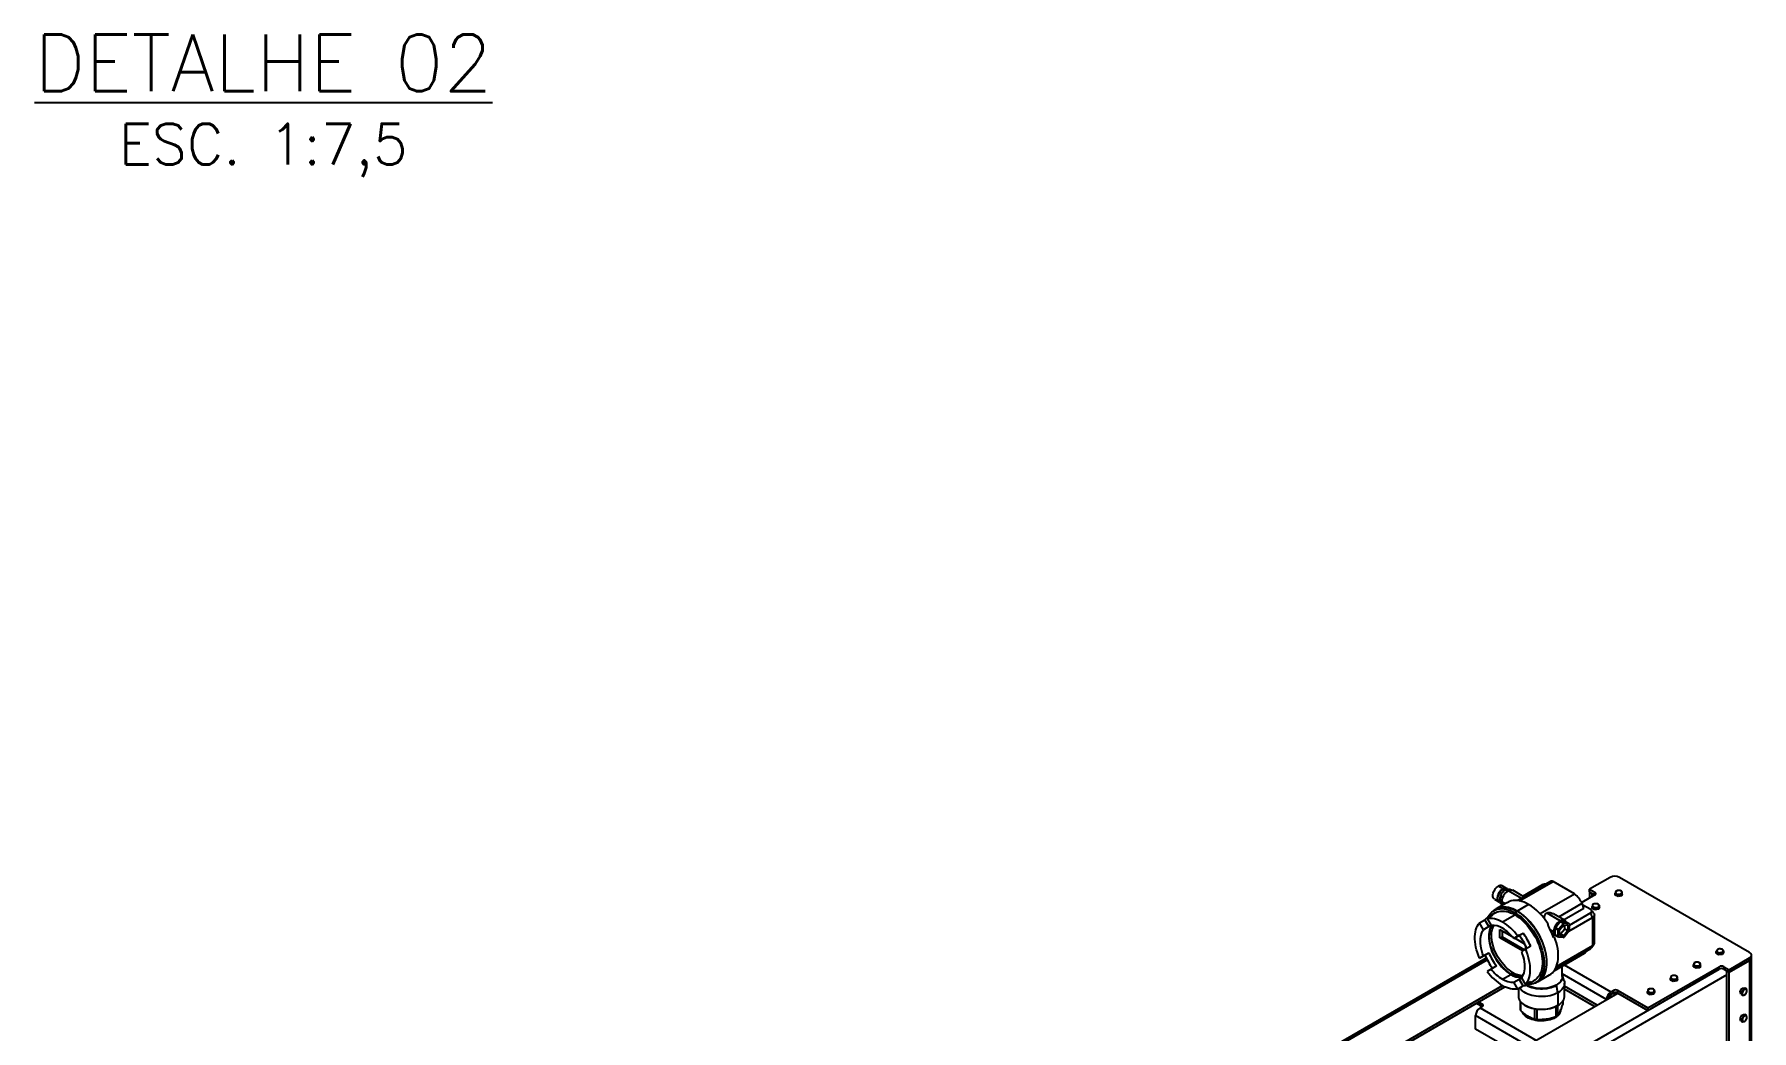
# Model space of a CAD drawing. Header units: metres. Extents: x 0 to 21025, y 0 to 14850.
# Drawn here: x 12314 to 14958, y 5691 to 7224 of the extents above; entities that cross this region are included whole.
import ezdxf
from ezdxf.enums import TextEntityAlignment as Align

# ---------------------------------------------------------------- set-up
doc = ezdxf.new("R2010")
doc.units = ezdxf.units.M
doc.header["$LTSCALE"] = 25
doc.layers.add('GSB', color=7, linetype='Continuous')
doc.layers.add('SL4', color=4, linetype='Continuous')
doc.styles.add('R100', font='simplex.shx', dxfattribs={"height": 2.5})
doc.styles.add('R140', font='simplex.shx', dxfattribs={"height": 3.5})

# ---------------------------------------------------------------- blocks, each defined once
blk = doc.blocks.new('CORTE')
at = {"layer": 'GSB', "color": 4, "style": 'R140'}
blk.add_attdef('%%UCORTE', text='', height=3.5, dxfattribs=at).set_placement((-0.25, 2.38), align=Align.MIDDLE_CENTER)
at = {"layer": 'GSB', "color": 3, "style": 'R100'}
blk.add_attdef('ESC.', text='', height=2.5, dxfattribs=at).set_placement((-0.25, -2.62), align=Align.MIDDLE_CENTER)

msp = doc.modelspace()

# ---------------------------------------------------------------- linework, layer by layer
at = {"layer": 'SL4'}
for p, q in [((14740.453, 5926.903), (14708.803, 5908.632)), ((14955.074, 5811.169), (14754.596, 5926.903)), ((14575.026, 5909.317), (14568.185, 5913.266)), ((14574.412, 5894.729), (14570.796, 5896.817)), ((14571.671, 5899.072), (14575.287, 5896.985)), ((14580.925, 5909.901), (14574.084, 5913.85)), ((14575.379, 5908.631), (14575.026, 5908.835)), ((14578.349, 5907.398), (14575.786, 5908.878)), ((14582.003, 5905.374), (14578.406, 5907.451)), ((14582.837, 5905.951), (14579.281, 5908.003)), ((14580.156, 5908.461), (14583.659, 5906.439)), ((14583.56, 5908.38), (14581.685, 5909.462)), ((14604.07, 5894.346), (14583.387, 5906.286)), ((14587.313, 5907.615), (14586.891, 5907.859)), ((14607.475, 5897.114), (14590.387, 5906.979)), ((14600.748, 5890.825), (14652.436, 5920.664)), ((14606.042, 5897.942), (14635.88, 5915.167)), ((14647.374, 5920.153), (14607.429, 5897.094)), ((14632.404, 5871.078), (14685.367, 5901.653)), ((14685.367, 5901.653), (14652.436, 5920.664)), ((14716.949, 5899.847), (14696.768, 5888.197)), ((14708.803, 5904.745), (14708.8, 5904.743)), ((14708.8, 5904.743), (14712.167, 5902.799)), ((14708.8, 5904.743), (14708.8, 5895.143)), ((14708.803, 5908.632), (14716.949, 5903.929)), ((14708.803, 5904.743), (14708.803, 5908.632)), ((14708.803, 5904.743), (14716.949, 5900.04)), ((14712.169, 5902.8), (14712.167, 5902.799)), ((14712.167, 5902.799), (14712.167, 5897.087)), ((14716.949, 5900.04), (14716.949, 5903.929)), ((14716.949, 5900.04), (14717.109, 5899.944)), ((14748.119, 5899.433), (14748.119, 5902.335)), ((14752.533, 5897.285), (14748.119, 5899.433)), ((14749.135, 5905.616), (14748.627, 5904.34)), ((14754.565, 5906.748), (14751.85, 5906.546)), ((14752.533, 5900.186), (14755.248, 5901.117)), ((14752.533, 5897.285), (14752.533, 5900.186)), ((14757.963, 5898.417), (14752.533, 5897.285)), ((14757.963, 5901.319), (14758.471, 5903.324)), ((14758.979, 5901.698), (14757.963, 5898.417)), ((14757.963, 5898.417), (14757.963, 5901.319)), ((14758.979, 5901.698), (14758.979, 5904.6)), ((14563.558, 5872.266), (14552.824, 5866.069)), ((14565.178, 5877.82), (14561.558, 5875.73)), ((14562.285, 5893.412), (14569.126, 5889.462)), ((14581.542, 5887.844), (14564.929, 5878.253)), ((14569.886, 5889.023), (14570.685, 5888.562)), ((14570.796, 5887.836), (14573.488, 5886.282)), ((14573.488, 5885.542), (14571.671, 5886.591)), ((14573.488, 5883.194), (14573.488, 5889.14)), ((14578.637, 5886.167), (14573.488, 5889.14)), ((14574.468, 5894.362), (14574.412, 5894.729)), ((14574.548, 5858.323), (14593.555, 5869.295)), ((14593.555, 5872.561), (14597.176, 5874.651)), ((14614.854, 5885.265), (14597.176, 5875.06)), ((14663.29, 5860.159), (14642.608, 5872.099)), ((14670.29, 5860.852), (14653.202, 5870.717)), ((14661.237, 5866.078), (14697.489, 5887.006)), ((14699.706, 5878.729), (14669.514, 5861.3)), ((14710.499, 5872.09), (14677.433, 5853.001)), ((14699.706, 5878.729), (14697.489, 5887.006)), ((14710.499, 5877.204), (14698.215, 5884.296)), ((14712.587, 5879.36), (14712.587, 5882.262)), ((14716.583, 5876.955), (14712.587, 5879.36)), ((14714.198, 5885.463), (14713.392, 5884.227)), ((14716.583, 5879.856), (14719.386, 5880.618)), ((14716.583, 5876.955), (14716.583, 5879.856)), ((14722.19, 5877.75), (14716.583, 5876.955)), ((14719.805, 5886.257), (14717.001, 5886.225)), ((14722.19, 5880.651), (14722.995, 5882.616)), ((14723.801, 5880.95), (14722.19, 5877.75)), ((14722.19, 5877.75), (14722.19, 5880.651)), ((14723.801, 5880.95), (14723.801, 5883.852)), ((14539.274, 5856.916), (14547.548, 5861.692)), ((14545.422, 5846.267), (14539.274, 5856.916)), ((14553.696, 5851.043), (14545.422, 5846.267)), ((14553.696, 5851.043), (14547.548, 5861.692)), ((14559.248, 5868.448), (14550.974, 5863.672)), ((14550.974, 5863.672), (14557.122, 5853.024)), ((14570.705, 5846.646), (14589.656, 5835.706)), ((14570.705, 5833.72), (14570.705, 5846.646)), ((14573.887, 5844.809), (14573.887, 5835.557)), ((14653.391, 5843.013), (14648.053, 5846.094)), ((14653.391, 5843.013), (14653.391, 5834.123)), ((14660.462, 5845.433), (14655.512, 5848.29)), ((14655.512, 5838.552), (14655.512, 5848.29)), ((14656.103, 5849.813), (14663.407, 5858.898)), ((14656.103, 5849.813), (14661.053, 5846.956)), ((14660.462, 5835.694), (14660.462, 5845.433)), ((14661.053, 5846.956), (14668.356, 5856.041)), ((14662.583, 5846.031), (14668.947, 5853.948)), ((14662.583, 5837.545), (14662.583, 5846.031)), ((14668.947, 5856.403), (14663.29, 5859.669)), ((14668.356, 5856.041), (14663.407, 5858.898)), ((14663.997, 5839.833), (14670.361, 5847.75)), ((14664.588, 5859.581), (14669.538, 5856.723)), ((14664.588, 5859.581), (14671.892, 5858.928)), ((14668.947, 5853.948), (14675.311, 5853.379)), ((14675.311, 5844.893), (14668.947, 5836.976)), ((14669.538, 5856.723), (14676.842, 5856.07)), ((14676.842, 5843.968), (14669.538, 5834.883)), ((14670.697, 5859.924), (14669.99, 5860.332)), ((14670.361, 5847.75), (14670.361, 5853.821)), ((14670.361, 5847.75), (14675.311, 5844.893)), ((14676.842, 5856.07), (14671.892, 5858.928)), ((14675.311, 5853.379), (14675.311, 5844.893)), ((14676.902, 5844.109), (14713.141, 5865.03)), ((14677.433, 5855.229), (14677.433, 5845.491)), ((14713.141, 5865.03), (14713.141, 5821.393)), ((14716.07, 5825.475), (14716.07, 5869.112)), ((14570.705, 5833.72), (14573.887, 5835.557)), ((14605.448, 5813.663), (14570.705, 5833.72)), ((14573.887, 5835.557), (14608.63, 5815.5)), ((14600.248, 5837.68), (14591.975, 5832.904)), ((14591.975, 5832.904), (14598.123, 5836.454)), ((14593.242, 5833.636), (14608.563, 5824.791)), ((14598.123, 5836.454), (14606.396, 5841.23)), ((14600.248, 5837.68), (14606.396, 5841.23)), ((14618.096, 5820.965), (14609.823, 5816.189)), ((14610.212, 5821.44), (14610.212, 5816.414)), ((14654.805, 5834.939), (14653.391, 5834.123)), ((14655.512, 5838.552), (14660.462, 5835.694)), ((14655.834, 5785.825), (14710.499, 5817.382)), ((14661.053, 5834.853), (14656.103, 5837.711)), ((14656.591, 5837.122), (14657.298, 5836.714)), ((14713.141, 5821.393), (14657.48, 5789.26)), ((14668.356, 5834.2), (14661.053, 5834.853)), ((14662.583, 5839.96), (14663.997, 5839.833)), ((14668.947, 5836.976), (14662.583, 5837.545)), ((14663.997, 5839.833), (14668.947, 5836.976)), ((14911.414, 5816.601), (14908.572, 5816.672)), ((14549.693, 5802.624), (14043.969, 5510.676)), ((14048.731, 5510.204), (14550.966, 5800.138)), ((14547.548, 5807.247), (14539.274, 5802.471)), ((14539.274, 5802.471), (14545.422, 5806.021)), ((14545.422, 5806.021), (14553.696, 5810.797)), ((14547.548, 5807.247), (14553.696, 5810.797)), ((14565.396, 5790.532), (14557.122, 5785.756)), ((14609.823, 5816.189), (14603.675, 5812.639)), ((14654.168, 5783.205), (14701.067, 5810.279)), ((14666.653, 5774.213), (14666.653, 5790.412)), ((14669.575, 5792.099), (14741.53, 5750.56)), ((14868.552, 5789.224), (14868.552, 5792.126)), ((14869.929, 5795.363), (14869.241, 5794.109)), ((14875.473, 5796.293), (14872.701, 5796.192)), ((14872.72, 5789.819), (14875.492, 5790.649)), ((14878.264, 5790.749), (14878.952, 5792.732)), ((14879.641, 5791.085), (14878.264, 5787.848)), ((14878.264, 5787.848), (14878.264, 5790.749)), ((14879.641, 5791.085), (14879.641, 5793.986)), ((14903.769, 5809.978), (14903.769, 5812.88)), ((14907.49, 5807.43), (14903.769, 5809.978)), ((14905.73, 5816.014), (14904.749, 5814.812)), ((14907.49, 5810.332), (14910.332, 5810.99)), ((14907.49, 5807.43), (14907.49, 5810.332)), ((14913.174, 5808.017), (14907.49, 5807.43)), ((14913.174, 5810.918), (14914.154, 5812.85)), ((14915.135, 5811.151), (14913.174, 5808.017)), ((14913.174, 5808.017), (14913.174, 5810.918)), ((14915.135, 5811.151), (14915.135, 5814.053)), ((14923.424, 5784.734), (14955.074, 5803.005)), ((14923.424, 5780.843), (14955.412, 5799.309)), ((14923.424, 5780.845), (14955.074, 5799.116)), ((14955.074, 5799.116), (14955.074, 5803.005)), ((14955.402, 5799.315), (14955.412, 5799.309)), ((14955.412, 5600.073), (14955.412, 5799.309)), ((14958.003, 5803.198), (14958.003, 5807.087)), ((14958.202, 5603.961), (14958.202, 5803.197)), ((14239.99, 5399.793), (14908.207, 5785.547)), ((14920.057, 5776.834), (14246.725, 5388.128)), ((14557.122, 5785.756), (14550.974, 5782.206)), ((14574.548, 5770.136), (14587.276, 5777.484)), ((14590.458, 5780.497), (14587.276, 5778.66)), ((14591.975, 5765.637), (14600.248, 5770.413)), ((14598.123, 5754.988), (14591.975, 5765.637)), ((14606.396, 5759.764), (14600.248, 5770.413)), ((14603.675, 5772.393), (14609.823, 5761.744)), ((14609.823, 5761.744), (14618.096, 5766.52)), ((14612.819, 5762.143), (14623.553, 5768.34)), ((14625.553, 5764.876), (14629.173, 5766.966)), ((14629.423, 5766.533), (14647.101, 5776.738)), ((14734.795, 5738.894), (14666.653, 5778.232)), ((14669.718, 5767.39), (14666.665, 5777.451)), ((14670.253, 5744.41), (14670.253, 5763.843)), ((14798.436, 5726.066), (14908.207, 5789.436)), ((14798.436, 5722.178), (14908.207, 5785.547)), ((14833.221, 5768.768), (14833.221, 5771.67)), ((14837.446, 5766.496), (14833.221, 5768.768)), ((14834.517, 5774.918), (14833.869, 5773.658)), ((14840.037, 5775.894), (14837.277, 5775.77)), ((14837.446, 5769.398), (14840.206, 5770.251)), ((14837.446, 5766.496), (14837.446, 5769.398)), ((14842.966, 5767.473), (14837.446, 5766.496)), ((14842.966, 5770.374), (14843.614, 5772.363)), ((14844.262, 5770.721), (14842.966, 5767.473)), ((14842.966, 5767.473), (14842.966, 5770.374)), ((14844.262, 5770.721), (14844.262, 5773.622)), ((14872.72, 5786.918), (14868.552, 5789.224)), ((14872.72, 5786.918), (14872.72, 5789.819)), ((14878.264, 5787.848), (14872.72, 5786.918)), ((14908.207, 5785.547), (14908.207, 5789.436)), ((14915.278, 5789.436), (14923.424, 5784.734)), ((14915.278, 5785.547), (14915.278, 5789.436)), ((14915.278, 5785.547), (14923.424, 5780.845)), ((14920.057, 5782.787), (14920.059, 5782.788)), ((14923.424, 5780.843), (14920.057, 5782.787)), ((14920.057, 5583.551), (14920.057, 5782.787)), ((14923.424, 5780.845), (14923.424, 5784.734)), ((14923.424, 5581.607), (14923.424, 5780.843)), ((14095.029, 5483.477), (14574.583, 5760.318)), ((14095.029, 5479.589), (14578.1, 5758.459)), ((14193.692, 5426.521), (14752.134, 5748.903)), ((14606.396, 5759.764), (14598.123, 5754.988)), ((14599.053, 5755.525), (14599.053, 5744.41)), ((14612.025, 5761.151), (14611.514, 5761.453)), ((14612.025, 5761.708), (14612.025, 5761.151)), ((14659.826, 5749.311), (14657.634, 5760.947)), ((14659.826, 5749.311), (14659.826, 5729.877)), ((14720.149, 5730.438), (14670.253, 5759.243)), ((14716.411, 5728.28), (14670.253, 5754.927)), ((14738.162, 5740.838), (14734.795, 5738.894)), ((14734.795, 5738.894), (14734.795, 5738.893)), ((14738.162, 5740.838), (14738.162, 5740.837)), ((14738.77, 5742.297), (14738.425, 5742.496)), ((14741.469, 5743.214), (14741.874, 5742.98)), ((14741.53, 5750.56), (14745.233, 5752.698)), ((14741.53, 5746.671), (14741.53, 5750.56)), ((14741.53, 5746.671), (14745.233, 5748.809)), ((14747.875, 5746.444), (14744.505, 5748.389)), ((14745.233, 5748.809), (14745.233, 5752.698)), ((14746.459, 5747.261), (14746.524, 5749.302)), ((14752.305, 5752.698), (14798.436, 5726.066)), ((14752.305, 5748.809), (14752.305, 5752.698)), ((14752.305, 5748.809), (14798.436, 5722.178)), ((14797.763, 5748.578), (14797.763, 5751.479)), ((14801.709, 5746.145), (14797.763, 5748.578)), ((14799.44, 5754.668), (14798.601, 5753.438)), ((14801.709, 5749.046), (14804.521, 5749.789)), ((14801.709, 5746.145), (14801.709, 5749.046)), ((14807.332, 5746.901), (14801.709, 5746.145)), ((14805.062, 5755.425), (14802.251, 5755.411)), ((14807.332, 5749.803), (14808.17, 5751.762)), ((14809.009, 5750.091), (14807.332, 5746.901)), ((14807.332, 5746.901), (14807.332, 5749.803)), ((14809.009, 5750.091), (14809.009, 5752.992)), ((14940.641, 5751.394), (14943.782, 5756.219)), ((14940.641, 5751.394), (14943.153, 5749.943)), ((14941.329, 5747.144), (14940.641, 5751.394)), ((14941.329, 5747.144), (14943.841, 5745.694)), ((14943.782, 5756.219), (14947.611, 5756.794)), ((14943.782, 5756.219), (14946.294, 5754.768)), ((14943.841, 5745.694), (14946.072, 5745.799)), ((14946.294, 5754.768), (14945.04, 5752.173)), ((14947.611, 5756.794), (14950.123, 5755.343)), ((14947.67, 5746.269), (14949.557, 5748.499)), ((14950.123, 5755.343), (14948.525, 5754.873)), ((14533.264, 5693.382), (14533.264, 5714.183)), ((14612.628, 5668.367), (14533.264, 5714.183)), ((14534.508, 5733.294), (14543.535, 5728.083)), ((14537.876, 5735.239), (14543.535, 5731.972)), ((14543.535, 5727.89), (14539.999, 5725.849)), ((14539.999, 5725.849), (14626.1, 5676.144)), ((14543.535, 5728.083), (14543.535, 5731.972)), ((14543.535, 5728.083), (14543.695, 5727.987)), ((14601.816, 5736.47), (14601.816, 5723.612)), ((14602.898, 5721.282), (14602.898, 5735.119)), ((14609.475, 5729.88), (14610.89, 5729.063)), ((14623.981, 5724.384), (14623.981, 5709.111)), ((14628.017, 5708.486), (14628.017, 5723.762)), ((14655.866, 5711.097), (14655.866, 5712.629)), ((14656.817, 5728.199), (14656.817, 5712.941)), ((14658.341, 5713.768), (14658.341, 5729.02)), ((14659.826, 5729.877), (14658.411, 5729.061)), ((14659.772, 5714.647), (14659.772, 5729.846)), ((14664.653, 5723.343), (14664.653, 5723.637)), ((14667.489, 5736.47), (14667.489, 5731.273)), ((14798.436, 5722.178), (14798.436, 5726.066)), ((14940.48, 5709.838), (14943.224, 5714.912)), ((14943.224, 5714.912), (14947.214, 5716.216)), ((14943.224, 5714.912), (14945.737, 5713.462)), ((14945.737, 5713.462), (14944.68, 5710.742)), ((14947.214, 5716.216), (14949.726, 5714.766)), ((14949.726, 5714.766), (14948.047, 5713.932)), ((14594.612, 5657.967), (14533.264, 5693.382)), ((14940.48, 5709.838), (14942.993, 5708.387)), ((14941.725, 5706.067), (14940.48, 5709.838)), ((14941.725, 5706.067), (14944.238, 5704.617)), ((14944.238, 5704.617), (14946.549, 5705.087)), ((14948.228, 5705.921), (14949.916, 5708.276))]:
    msp.add_line(p, q, dxfattribs=at)
at = {"layer": 'SL4', "flags": 128}
for points in [[(14562.285, 5893.412), (14561.793, 5893.748), (14560.959, 5894.642), (14560.344, 5895.809), (14559.967, 5897.214), (14559.841, 5898.814), (14559.967, 5900.56), (14560.344, 5902.4), (14560.959, 5904.277), (14561.793, 5906.134), (14562.821, 5907.916), (14564.013, 5909.567), (14565.331, 5911.038), (14566.736, 5912.283), (14568.185, 5913.266)], [(14575.026, 5909.317), (14573.577, 5908.334), (14572.172, 5907.088), (14570.854, 5905.617), (14569.662, 5903.966), (14568.634, 5902.185), (14567.8, 5900.328), (14567.185, 5898.451), (14566.809, 5896.611), (14566.682, 5894.865), (14566.809, 5893.265), (14567.185, 5891.86), (14567.8, 5890.692), (14568.634, 5889.798), (14569.519, 5889.264)], [(14568.204, 5891.082), (14567.93, 5891.505), (14567.402, 5892.775), (14567.133, 5894.28), (14567.133, 5895.97), (14567.402, 5897.785), (14567.93, 5899.665), (14568.7, 5901.546), (14569.686, 5903.363), (14570.853, 5905.055), (14572.162, 5906.564), (14573.569, 5907.838), (14575.026, 5908.835)], [(14569.886, 5889.023), (14569.394, 5889.359), (14568.56, 5890.254), (14567.945, 5891.421), (14567.569, 5892.826), (14567.442, 5894.426), (14567.569, 5896.172), (14567.945, 5898.012), (14568.56, 5899.889), (14569.394, 5901.746), (14570.423, 5903.527), (14571.614, 5905.179), (14572.932, 5906.649), (14574.337, 5907.895), (14575.786, 5908.878)], [(14583.387, 5906.286), (14585.106, 5907.105), (14586.773, 5907.551), (14588.337, 5907.612), (14589.751, 5907.285), (14590.387, 5906.979)], [(14552.417, 5865.827), (14552.782, 5866.515), (14554.364, 5869.057), (14556.164, 5871.327), (14558.174, 5873.311), (14560.381, 5874.999), (14562.774, 5876.381), (14565.34, 5877.449), (14568.063, 5878.198), (14570.928, 5878.623), (14573.92, 5878.721), (14577.022, 5878.493), (14580.216, 5877.94), (14583.485, 5877.064), (14586.811, 5875.871), (14590.174, 5874.368), (14593.555, 5872.561)], [(14597.176, 5875.06), (14593.768, 5876.88), (14590.378, 5878.395), (14587.027, 5879.598), (14583.733, 5880.48), (14580.513, 5881.038), (14577.387, 5881.268), (14574.372, 5881.168), (14571.484, 5880.74), (14568.74, 5879.985), (14566.154, 5878.909), (14563.743, 5877.516), (14561.518, 5875.815), (14561.152, 5875.489)], [(14563.558, 5872.266), (14564.136, 5872.587), (14566.562, 5873.683), (14569.147, 5874.466), (14571.875, 5874.931), (14574.73, 5875.076), (14577.696, 5874.899), (14580.755, 5874.402), (14583.888, 5873.587), (14587.079, 5872.46), (14590.308, 5871.026), (14593.555, 5869.295)], [(14565.178, 5877.82), (14566.395, 5878.471), (14568.96, 5879.539), (14571.683, 5880.288), (14574.548, 5880.713), (14577.541, 5880.811), (14580.642, 5880.583), (14583.837, 5880.03), (14587.106, 5879.154), (14590.431, 5877.961), (14593.794, 5876.458), (14597.176, 5874.651)], [(14614.854, 5885.265), (14611.295, 5887.158), (14607.758, 5888.719), (14604.265, 5889.938), (14600.836, 5890.808), (14597.492, 5891.322), (14594.255, 5891.479), (14591.143, 5891.276), (14588.175, 5890.716), (14585.37, 5889.801)], [(14593.555, 5872.561), (14596.937, 5870.463), (14600.3, 5868.084), (14603.626, 5865.438), (14606.895, 5862.539), (14610.089, 5859.404), (14613.191, 5856.051), (14616.183, 5852.497), (14619.048, 5848.764), (14621.771, 5844.871), (14624.337, 5840.841), (14626.73, 5836.697), (14628.937, 5832.46), (14630.947, 5828.155), (14632.747, 5823.807), (14634.329, 5819.439), (14635.682, 5815.076), (14636.8, 5810.742), (14637.676, 5806.461), (14638.305, 5802.258), (14638.684, 5798.156), (14638.81, 5794.178), (14638.684, 5790.345), (14638.305, 5786.681), (14637.676, 5783.204), (14636.8, 5779.935), (14635.682, 5776.891), (14634.329, 5774.091), (14632.747, 5771.548), (14630.947, 5769.279), (14628.937, 5767.295), (14626.73, 5765.607), (14624.337, 5764.225), (14621.771, 5763.157), (14619.048, 5762.408), (14616.183, 5761.983), (14613.191, 5761.884), (14612.406, 5761.911)], [(14593.555, 5869.295), (14596.803, 5867.277), (14600.032, 5864.982), (14603.223, 5862.426), (14606.356, 5859.622), (14609.415, 5856.588), (14612.381, 5853.34), (14615.236, 5849.899), (14617.964, 5846.284), (14620.549, 5842.517), (14622.975, 5838.619), (14625.229, 5834.614), (14627.297, 5830.525), (14629.167, 5826.375), (14630.828, 5822.191), (14632.27, 5817.995), (14633.485, 5813.812), (14634.465, 5809.668), (14635.206, 5805.586), (14635.702, 5801.591), (14635.951, 5797.705), (14635.951, 5793.952), (14635.702, 5790.353), (14635.206, 5786.931), (14634.465, 5783.704), (14633.485, 5780.692), (14632.27, 5777.912), (14630.828, 5775.381), (14629.167, 5773.114), (14627.297, 5771.124), (14625.229, 5769.422), (14623.553, 5768.34)], [(14625.142, 5764.644), (14625.612, 5764.8), (14628.197, 5765.877), (14630.609, 5767.269), (14632.834, 5768.97), (14634.859, 5770.97), (14636.674, 5773.258), (14638.268, 5775.82), (14639.632, 5778.642), (14640.758, 5781.709), (14641.641, 5785.004), (14642.275, 5788.508), (14642.657, 5792.201), (14642.784, 5796.064), (14642.657, 5800.073), (14642.275, 5804.207), (14641.641, 5808.443), (14640.758, 5812.757), (14639.632, 5817.125), (14638.268, 5821.522), (14636.674, 5825.924), (14634.859, 5830.307), (14632.834, 5834.645), (14630.609, 5838.915), (14628.197, 5843.092), (14625.612, 5847.153), (14622.868, 5851.076), (14619.98, 5854.839), (14616.965, 5858.42), (14613.838, 5861.8), (14610.619, 5864.959), (14607.325, 5867.88), (14603.973, 5870.547), (14600.584, 5872.945), (14597.176, 5875.06)], [(14597.176, 5874.651), (14600.558, 5872.553), (14603.921, 5870.174), (14607.246, 5867.528), (14610.515, 5864.629), (14613.709, 5861.494), (14616.811, 5858.141), (14619.803, 5854.587), (14622.669, 5850.854), (14625.392, 5846.961), (14627.957, 5842.931), (14630.35, 5838.787), (14632.558, 5834.55), (14634.567, 5830.245), (14636.368, 5825.897), (14637.949, 5821.529), (14639.302, 5817.166), (14640.42, 5812.832), (14641.296, 5808.551), (14641.925, 5804.348), (14642.304, 5800.246), (14642.431, 5796.268), (14642.304, 5792.435), (14641.925, 5788.771), (14641.296, 5785.294), (14640.42, 5782.025), (14639.302, 5778.981), (14637.949, 5776.181), (14636.368, 5773.638), (14634.567, 5771.369), (14632.558, 5769.385), (14630.35, 5767.697), (14629.173, 5766.966)], [(14715.497, 5871.038), (14715.878, 5870.238), (14716.07, 5869.112), (14715.878, 5867.986), (14715.309, 5866.903), (14714.385, 5865.905), (14713.141, 5865.03)], [(14539.274, 5802.471), (14537.533, 5806.756), (14536.02, 5811.058), (14534.745, 5815.348), (14533.715, 5819.602), (14532.938, 5823.792), (14532.416, 5827.893), (14532.155, 5831.88), (14532.155, 5835.727), (14532.416, 5839.412), (14532.938, 5842.911), (14533.715, 5846.203), (14534.745, 5849.268), (14536.02, 5852.086), (14537.533, 5854.641), (14539.274, 5856.916)], [(14545.422, 5806.021), (14543.976, 5809.956), (14542.776, 5813.885), (14541.833, 5817.778), (14541.154, 5821.602), (14540.744, 5825.328), (14540.607, 5828.924), (14540.744, 5832.362), (14541.154, 5835.615), (14541.833, 5838.655), (14542.776, 5841.458), (14543.976, 5844.003), (14545.422, 5846.267)], [(14550.974, 5863.672), (14553.634, 5864.03), (14556.406, 5864.091), (14559.277, 5863.855), (14562.231, 5863.323), (14565.251, 5862.499), (14568.322, 5861.387), (14571.427, 5859.992), (14574.548, 5858.323)], [(14557.773, 5853.087), (14556.515, 5851), (14555.382, 5848.495), (14554.492, 5845.748), (14553.851, 5842.78), (14553.464, 5839.613), (14553.335, 5836.272), (14553.464, 5832.781), (14553.851, 5829.168), (14554.492, 5825.46), (14555.382, 5821.685), (14556.515, 5817.872), (14557.883, 5814.05), (14559.473, 5810.247), (14561.276, 5806.494), (14563.276, 5802.818), (14565.459, 5799.248), (14567.809, 5795.811), (14570.306, 5792.532), (14572.932, 5789.437), (14575.668, 5786.549), (14578.492, 5783.891), (14581.383, 5781.482), (14584.318, 5779.341), (14587.276, 5777.484)], [(14587.276, 5778.66), (14584.407, 5780.461), (14581.559, 5782.538), (14578.755, 5784.874), (14576.016, 5787.453), (14573.363, 5790.254), (14570.815, 5793.256), (14568.393, 5796.437), (14566.114, 5799.771), (14563.996, 5803.234), (14562.056, 5806.8), (14560.308, 5810.44), (14558.764, 5814.128), (14557.438, 5817.836), (14556.339, 5821.535), (14555.475, 5825.196), (14554.854, 5828.793), (14554.479, 5832.298), (14554.353, 5835.684), (14554.479, 5838.925), (14554.854, 5841.997), (14555.475, 5844.876), (14556.339, 5847.541), (14557.438, 5849.97), (14558.764, 5852.147), (14559.521, 5853.148)], [(14590.458, 5780.497), (14587.589, 5782.298), (14584.741, 5784.375), (14581.937, 5786.711), (14579.198, 5789.29), (14576.545, 5792.091), (14573.997, 5795.093), (14571.575, 5798.274), (14569.296, 5801.608), (14567.178, 5805.071), (14565.238, 5808.637), (14563.49, 5812.277), (14561.946, 5815.965), (14560.62, 5819.673), (14559.521, 5823.372), (14558.657, 5827.033), (14558.036, 5830.63), (14557.661, 5834.135), (14557.535, 5837.521), (14557.661, 5840.762), (14558.036, 5843.834), (14558.657, 5846.713), (14559.521, 5849.378), (14560.62, 5851.807), (14561.336, 5853.06)], [(14656.591, 5837.122), (14656.319, 5837.293), (14655.358, 5838.164), (14654.613, 5839.323), (14654.105, 5840.739), (14653.847, 5842.373), (14653.847, 5844.18), (14654.105, 5846.111), (14654.613, 5848.113), (14655.358, 5850.133), (14656.319, 5852.114), (14657.471, 5854.002), (14658.781, 5855.747), (14660.214, 5857.3), (14661.731, 5858.62), (14663.29, 5859.669)], [(14672.281, 5858.703), (14671.864, 5859.392), (14670.874, 5860.453), (14669.654, 5861.158), (14668.24, 5861.485), (14666.676, 5861.424), (14665.009, 5860.978), (14663.29, 5860.159)], [(14647.101, 5776.738), (14649.211, 5778.127), (14651.398, 5779.99), (14653.372, 5782.16), (14655.122, 5784.623), (14656.637, 5787.365), (14657.91, 5790.371), (14658.931, 5793.622), (14659.696, 5797.101), (14660.2, 5800.786), (14660.44, 5804.656), (14660.415, 5808.689), (14660.124, 5812.861), (14659.57, 5817.148), (14658.756, 5821.525), (14657.686, 5825.967), (14656.366, 5830.447), (14654.805, 5834.939)], [(14711.675, 5818.325), (14711.278, 5817.93), (14710.499, 5817.382)], [(14603.675, 5812.639), (14605.121, 5808.705), (14606.32, 5804.775), (14607.264, 5800.883), (14607.943, 5797.058), (14608.353, 5793.333), (14608.49, 5789.736), (14608.353, 5786.298), (14607.943, 5783.046), (14607.264, 5780.006), (14606.32, 5777.202), (14605.121, 5774.658), (14603.675, 5772.393)], [(14609.823, 5816.189), (14611.564, 5811.904), (14613.077, 5807.603), (14614.352, 5803.312), (14615.381, 5799.058), (14616.159, 5794.868), (14616.681, 5790.767), (14616.942, 5786.781), (14616.942, 5782.933), (14616.681, 5779.248), (14616.159, 5775.749), (14615.381, 5772.457), (14614.352, 5769.393), (14613.077, 5766.574), (14611.564, 5764.02), (14609.823, 5761.744)], [(14955.074, 5803.005), (14956.318, 5803.88), (14957.242, 5804.878), (14957.811, 5805.961), (14958.003, 5807.087), (14957.811, 5808.213), (14957.242, 5809.296), (14956.318, 5810.294), (14955.074, 5811.169)], [(14955.412, 5799.309), (14956.597, 5800.142), (14957.477, 5801.093), (14958.019, 5802.124), (14958.202, 5803.197), (14958.019, 5804.27), (14958.003, 5804.314)], [(14604.979, 5774.404), (14603.738, 5774.25), (14601.19, 5774.189), (14598.537, 5774.452), (14595.797, 5775.036), (14592.993, 5775.937), (14590.146, 5777.148), (14587.276, 5778.66)], [(14666.653, 5774.213), (14666.609, 5773.246), (14666.259, 5771.323), (14665.562, 5769.432), (14664.527, 5767.593), (14663.165, 5765.827), (14661.49, 5764.152), (14659.521, 5762.588), (14657.28, 5761.151), (14654.791, 5759.857), (14652.081, 5758.72), (14649.18, 5757.754), (14646.12, 5756.967), (14642.935, 5756.37), (14639.658, 5755.968), (14636.327, 5755.765), (14632.978, 5755.765), (14629.647, 5755.968), (14626.37, 5756.37), (14623.185, 5756.967), (14620.125, 5757.754), (14617.224, 5758.72), (14614.514, 5759.857), (14612.025, 5761.151)], [(14657.634, 5760.947), (14659.91, 5762.406), (14661.909, 5763.995), (14663.61, 5765.696), (14664.994, 5767.49), (14666.045, 5769.357), (14666.752, 5771.278), (14667.108, 5773.231), (14667.108, 5775.195), (14666.752, 5777.148), (14666.665, 5777.451)], [(14669.718, 5767.39), (14669.967, 5766.44), (14670.241, 5764.364), (14670.15, 5762.283), (14669.694, 5760.218), (14668.879, 5758.19), (14667.713, 5756.22), (14666.207, 5754.328), (14664.378, 5752.534), (14662.243, 5750.856), (14659.826, 5749.311)], [(14598.123, 5754.988), (14595.463, 5754.631), (14592.691, 5754.57), (14589.82, 5754.806), (14586.866, 5755.337), (14583.846, 5756.161), (14580.775, 5757.274), (14577.67, 5758.668), (14574.548, 5760.338)], [(14599.053, 5744.41), (14599.064, 5743.889), (14599.338, 5741.813), (14599.974, 5739.764), (14600.966, 5737.762), (14602.304, 5735.829), (14603.973, 5733.984), (14605.958, 5732.246), (14608.237, 5730.632), (14610.787, 5729.16), (14613.582, 5727.844), (14616.593, 5726.699), (14619.789, 5725.735), (14623.138, 5724.963), (14626.605, 5724.39), (14630.155, 5724.023), (14633.751, 5723.865), (14637.356, 5723.917), (14640.933, 5724.18), (14644.446, 5724.651), (14647.858, 5725.324), (14651.135, 5726.194), (14654.243, 5727.25), (14657.15, 5728.482), (14659.826, 5729.877)], [(14659.826, 5749.311), (14657.15, 5747.916), (14654.243, 5746.683), (14651.135, 5745.627), (14647.858, 5744.758), (14644.446, 5744.085), (14640.933, 5743.614), (14637.356, 5743.351), (14633.751, 5743.298), (14630.155, 5743.456), (14626.605, 5743.824), (14623.138, 5744.396), (14619.789, 5745.169), (14616.593, 5746.133), (14613.582, 5747.278), (14610.787, 5748.594), (14608.237, 5750.066), (14605.958, 5751.679), (14603.973, 5753.418), (14602.304, 5755.263), (14601.223, 5756.778)], [(14611.125, 5761.27), (14611.672, 5760.947), (14614.2, 5759.633), (14616.952, 5758.478), (14619.898, 5757.496), (14623.006, 5756.698), (14626.241, 5756.091), (14629.568, 5755.682), (14632.952, 5755.477), (14636.353, 5755.477), (14639.737, 5755.682), (14643.064, 5756.091), (14646.3, 5756.698), (14649.407, 5757.496), (14652.353, 5758.478), (14655.105, 5759.633), (14657.634, 5760.947)], [(14659.826, 5729.877), (14662.243, 5731.422), (14664.378, 5733.1), (14666.207, 5734.894), (14667.713, 5736.786), (14668.879, 5738.756), (14669.694, 5740.784), (14670.15, 5742.849), (14670.253, 5744.41)], [(14741.432, 5746.613), (14741.17, 5746.072), (14740.894, 5745.124), (14740.868, 5744.259), (14741.096, 5743.581), (14741.469, 5743.214)], [(14655.866, 5711.097), (14653.448, 5709.844), (14650.81, 5708.75), (14647.982, 5707.828), (14644.998, 5707.086), (14641.893, 5706.536), (14638.703, 5706.183), (14635.465, 5706.031), (14632.218, 5706.081), (14628.999, 5706.334), (14625.847, 5706.787), (14622.798, 5707.434), (14619.888, 5708.267), (14617.151, 5709.277), (14614.619, 5710.452), (14612.322, 5711.778), (14610.287, 5713.239), (14608.537, 5714.819), (14607.094, 5716.499), (14605.974, 5718.259), (14605.716, 5718.772)], [(14658.411, 5729.061), (14655.798, 5727.702), (14652.952, 5726.509), (14649.907, 5725.494), (14646.694, 5724.668), (14643.349, 5724.041), (14639.909, 5723.618), (14636.411, 5723.406), (14632.894, 5723.406), (14629.396, 5723.618), (14625.956, 5724.041), (14622.611, 5724.668), (14619.398, 5725.494), (14616.353, 5726.509), (14613.507, 5727.702), (14610.894, 5729.061), (14610.89, 5729.063)]]:
    msp.add_lwpolyline(points, dxfattribs=at)
at = {"layer": 'SL4'}
for centre, radius, start, end in [((14747.524, 5913.256), 15.37, 62.609672, 117.390328), ((14571.623, 5908.624), 5.776, 64.78089, 126.529568), ((14591.071, 5890.248), 21.313, 155.540429, 162.048211), ((14594.89, 5888.214), 21.422, 122.476304, 177.523696), ((14594.687, 5888.16), 21.313, 155.540429, 162.048211), ((14578.424, 5904.658), 5.767, 60.164821, 126.110574), ((14578.843, 5902.718), 7.21, 94.408789, 121.969208), ((14579.224, 5904.236), 5.776, 64.78089, 126.529568), ((14585.953, 5896.47), 13.325, 120.04822, 124.50014), ((14585.079, 5897.984), 11.576, 115.166126, 120.055908), ((14640.177, 5907.025), 9.206, 87.579055, 117.822026), ((14716.175, 5901.888), 2.183, 290.783421, 69.216579), ((14751.013, 5903.944), 2.419, 170.580445, 253.494985), ((14752.235, 5902.527), 4.038, 95.469755, 153.324845), ((14753.564, 5908.899), 7.962, 246.003474, 282.21026), ((14753.534, 5898.765), 7.962, 66.003474, 102.21026), ((14754.863, 5905.136), 4.038, 275.469755, 333.324845), ((14756.085, 5903.72), 2.419, 350.580445, 73.494985), ((14575.55, 5890.247), 5.331, 206.893124, 223.308219), ((14567.605, 5808.567), 90.084, 31.593528, 58.365481), ((14709.529, 5874.647), 2.735, 290.783421, 69.216579), ((14618.3, 5833.566), 99.924, 18.353252, 22.676985), ((14715.39, 5883.421), 2.154, 158.038071, 248.050405), ((14717.242, 5881.531), 4.7, 92.935384, 144.997475), ((14718.175, 5888.11), 7.589, 241.769574, 279.185125), ((14718.213, 5878.733), 7.589, 61.769574, 99.185125), ((14719.145, 5885.312), 4.7, 272.935384, 324.997475), ((14720.998, 5883.422), 2.154, 338.038071, 68.050405), ((14563.048, 5848.358), 20.447, 100.7129, 139.297851), ((14567.72, 5840.755), 17.394, 130.076768, 143.735817), ((14558.923, 5824.004), 29.076, 57.492911, 93.550331), ((14532.732, 5789.604), 80.442, 35.620678, 58.678898), ((14541.988, 5794.668), 62.934, 37.413143, 58.843274), ((14552.297, 5796.224), 107.965, 20.550448, 27.51062), ((14674.793, 5842.087), 21.422, 122.476398, 177.523602), ((14666.827, 5843.421), 12.318, 156.716259, 203.283741), ((14675.323, 5841.841), 20.808, 124.938548, 157.472309), ((14680.933, 5838.366), 21.656, 156.632669, 160.955971), ((14667.202, 5854.327), 6.621, 65.099597, 126.210861), ((14667.842, 5854.8), 5.783, 45.546987, 124.233977), ((14675.564, 5844.952), 13.226, 120.020352, 123.023855), ((14674.974, 5845.975), 12.044, 116.82578, 120.022611), ((14672.737, 5852.558), 5.402, 29.642491, 40.558852), ((14656.962, 5852.557), 21.656, 336.632669, 340.955971), ((14535.67, 5786.886), 82.16, 21.812934, 38.187066), ((14523.499, 5779.86), 103.142, 23.486593, 36.513407), ((14659.587, 5840.679), 4.576, 220.429888, 259.575489), ((14665.157, 5838.366), 5.402, 209.642491, 220.558852), ((14662.921, 5844.949), 12.044, 296.82578, 300.022611), ((14662.33, 5845.972), 13.226, 300.020352, 303.023855), ((14690.301, 5833.564), 25.881, 321.299374, 331.946313), ((14711.066, 5825.974), 5.029, 294.374658, 354.305201), ((14908.699, 5811.555), 5.119, 91.420425, 140.489949), ((14909.517, 5809.438), 7.296, 58.998818, 97.440832), ((14642.145, 5848.353), 103.142, 203.486593, 216.513407), ((14629.973, 5841.326), 82.16, 201.812934, 218.187066), ((14871.39, 5793.454), 2.247, 163.038458, 250.3989), ((14873.005, 5791.772), 4.431, 93.932913, 148.167223), ((14874.097, 5798.278), 7.755, 243.498772, 280.363721), ((14874.097, 5788.564), 7.755, 63.498772, 100.363721), ((14875.188, 5795.069), 4.431, 273.932913, 328.167223), ((14876.803, 5793.388), 2.247, 343.038458, 70.3989), ((14906.527, 5813.805), 2.043, 150.477834, 243.940138), ((14909.387, 5818.224), 7.296, 238.998818, 277.440832), ((14911.743, 5782.613), 7.685, 62.609672, 117.390328), ((14910.205, 5816.107), 5.119, 271.420425, 320.489949), ((14912.377, 5813.857), 2.043, 330.477834, 63.940138), ((14952.999, 5803.697), 5.029, 294.374658, 354.305201), ((14616.365, 5829.057), 80.442, 215.620678, 238.678898), ((14607.109, 5823.992), 62.934, 217.413143, 238.843274), ((14590.174, 5794.657), 29.076, 237.492911, 273.550331), ((14603.09, 5802.509), 29.603, 237.709711, 271.860625), ((14606.005, 5805.253), 29.233, 237.871299, 269.618386), ((14598.347, 5787.699), 17.391, 276.273351, 289.93375), ((14602.595, 5779.854), 20.447, 280.7129, 319.297851), ((14836.071, 5773.058), 2.282, 164.757464, 251.148166), ((14837.6, 5771.442), 4.34, 94.278305, 149.299398), ((14838.746, 5777.92), 7.807, 244.07898, 280.776159), ((14838.736, 5768.101), 7.807, 64.07898, 100.776159), ((14839.882, 5774.579), 4.34, 274.278305, 329.299398), ((14841.412, 5772.963), 2.282, 344.757464, 71.148166), ((14911.743, 5778.724), 7.685, 62.609672, 117.390328), ((14749.418, 5738.229), 14.638, 122.605478, 177.394522), ((14745.474, 5740.505), 7.319, 122.605478, 177.394522), ((14742.921, 5743.827), 3.512, 166.198613, 213.439002), ((14748.769, 5745.874), 7.685, 62.609672, 117.390328), ((14748.769, 5741.985), 7.685, 62.609672, 117.390328), ((14742.597, 5747.82), 3.913, 351.700304, 21.540196), ((14800.557, 5752.593), 2.13, 156.628852, 247.338869), ((14802.472, 5750.64), 4.777, 92.654701, 144.13383), ((14803.36, 5757.238), 7.539, 241.269119, 278.857454), ((14803.412, 5747.963), 7.539, 61.269119, 98.857454), ((14804.3, 5754.561), 4.777, 272.654701, 324.13383), ((14806.215, 5752.607), 2.13, 336.628852, 67.338869), ((14950.629, 5748.228), 6.842, 144.785011, 184.962124), ((14945.761, 5747.724), 1.95, 182.567703, 279.173875), ((14949.988, 5749.386), 5.679, 104.928939, 150.602354), ((14944.608, 5751.287), 5.679, 284.928939, 330.602354), ((14948.835, 5752.949), 1.95, 2.567703, 99.173875), ((14943.967, 5752.444), 6.842, 324.785011, 4.962124), ((14547.887, 5713.518), 14.638, 122.605478, 177.394522), ((14542.76, 5729.931), 2.183, 290.783421, 69.216579), ((14614.547, 5728.105), 13.5, 199.439319, 210.357604), ((14647.325, 5727.403), 18.408, 297.644913, 332.348879), ((14641.819, 5742.414), 33.07, 296.971271, 299.974272), ((14643.296, 5739.856), 30.116, 299.972012, 303.16834), ((14654.125, 5723.386), 10.527, 334.540439, 359.765965), ((14949.762, 5707.607), 5.971, 148.322433, 192.443961), ((14950.598, 5707.867), 6.58, 112.81215, 154.083114), ((14948.816, 5712.167), 1.924, 16.018547, 113.528308), ((14944.834, 5711.412), 5.971, 328.322433, 12.443961), ((14634.27, 5762.27), 54.146, 259.045584, 263.368338), ((14945.781, 5706.851), 1.924, 196.018547, 293.528308), ((14943.998, 5711.152), 6.58, 292.81215, 334.083114)]:
    msp.add_arc(centre, radius, start, end, dxfattribs=at)
for centre, major_axis, ratio, start_param, end_param in [((14663.857, 5899.647), (-17.164, 20.024), 0.41079924, 5.80289826, 6.2064273), ((14683.089, 5888.545), (-17.164, 20.024), 0.41079924, 4.30126827, 5.03932255), ((14697.041, 5820.656), (-2.428, 11.001), 0.69791086, 3.35887346, 3.87555866)]:
    msp.add_ellipse(centre, major_axis=major_axis, ratio=ratio, start_param=start_param, end_param=end_param, dxfattribs=at)
for points, knots in [([(14570.796, 5896.817), (14570.64, 5896.071), (14570.365, 5894.749), (14570.324, 5893.259), (14570.306, 5892.609)], [0, 0, 0, 0, 0.56359635, 1, 1, 1, 1]), ([(14574.548, 5903.544), (14573.948, 5902.744), (14572.865, 5901.302), (14572.039, 5899.759), (14571.671, 5899.072)], [0, 0, 0, 0, 0.55465419, 1, 1, 1, 1]), ([(14578.406, 5907.451), (14577.624, 5906.761), (14576.238, 5905.538), (14575.062, 5904.15), (14574.548, 5903.544)], [0, 0, 0, 0, 0.563596349, 1, 1, 1, 1]), ([(14583.034, 5908.443), (14582.433, 5908.482), (14581.35, 5908.554), (14580.524, 5908.49), (14580.156, 5908.461)], [0, 0, 0, 0, 0.55465419, 1, 1, 1, 1]), ([(14586.891, 5907.859), (14586.11, 5908.004), (14584.723, 5908.263), (14583.547, 5908.388), (14583.034, 5908.443)], [0, 0, 0, 0, 0.56359635, 1, 1, 1, 1]), ([(14607.439, 5897.076), (14607.434, 5897.078), (14607.418, 5897.085), (14607.271, 5896.901), (14607.015, 5896.604), (14606.53, 5896.102), (14605.716, 5895.368), (14604.599, 5894.675), (14604.07, 5894.346)], [0, 0, 0, 0, 0.09278705, 0.24785945, 0.40322662, 0.55485078, 0.78910119, 1, 1, 1, 1]), ([(14748.627, 5904.34), (14748.615, 5904.301), (14748.443, 5903.741), (14748.275, 5903.012), (14748.119, 5902.335)], [0, 0, 0, 0, 0.07020058, 1, 1, 1, 1]), ([(14748.119, 5902.335), (14748.678, 5902.212), (14749.406, 5902.051), (14750.153, 5901.705), (14750.326, 5901.625)], [0, 0, 0, 0, 0.76815073, 1, 1, 1, 1]), ([(14751.85, 5906.546), (14751.786, 5906.533), (14750.869, 5906.336), (14749.971, 5905.963), (14749.135, 5905.616)], [0, 0, 0, 0, 0.07020058, 1, 1, 1, 1]), ([(14750.326, 5901.625), (14750.915, 5901.292), (14751.663, 5900.87), (14752.381, 5900.305), (14752.533, 5900.186)], [0, 0, 0, 0, 0.78899924, 1, 1, 1, 1]), ([(14756.772, 5906.038), (14756.599, 5906.119), (14755.852, 5906.465), (14755.124, 5906.625), (14754.565, 5906.748)], [0, 0, 0, 0, 0.23184927, 1, 1, 1, 1]), ([(14755.248, 5901.117), (14755.312, 5901.13), (14756.229, 5901.316), (14757.127, 5901.317), (14757.963, 5901.319)], [0, 0, 0, 0, 0.07020058, 1, 1, 1, 1]), ([(14758.979, 5904.6), (14758.827, 5904.719), (14758.109, 5905.284), (14757.362, 5905.706), (14756.772, 5906.038)], [0, 0, 0, 0, 0.211000762, 1, 1, 1, 1]), ([(14758.471, 5903.324), (14758.483, 5903.362), (14758.655, 5903.911), (14758.823, 5904.268), (14758.979, 5904.6)], [0, 0, 0, 0, 0.07020058, 1, 1, 1, 1]), ([(14570.306, 5892.609), (14570.335, 5891.753), (14570.387, 5890.209), (14570.67, 5888.567), (14570.796, 5887.836)], [0, 0, 0, 0, 0.55465419, 1, 1, 1, 1]), ([(14585.37, 5889.801), (14584.012, 5889.176), (14582.595, 5888.525), (14581.588, 5887.863), (14581.546, 5887.836)], [0, 0, 0, 0, 0.95907201, 1, 1, 1, 1]), ([(14604.07, 5894.346), (14603.588, 5894.081), (14602.853, 5893.676), (14601.707, 5893.122), (14600.491, 5892.55), (14599.073, 5891.908), (14597.997, 5891.396), (14597.538, 5891.177)], [0, 0, 0, 0, 0.25341239, 0.38631494, 0.52558201, 0.79716562, 1, 1, 1, 1]), ([(14639.218, 5863.018), (14639.236, 5863.544), (14639.276, 5864.716), (14639.477, 5866.449), (14639.842, 5868.2), (14640.442, 5869.797), (14641.309, 5871.176), (14642.185, 5871.799), (14642.608, 5872.099)], [0, 0, 0, 0, 0.14212596, 0.31633498, 0.49215973, 0.66526343, 0.83847666, 1, 1, 1, 1]), ([(14642.608, 5872.099), (14643.236, 5872.372), (14644.201, 5872.793), (14645.738, 5872.909), (14647.373, 5872.842), (14649.431, 5872.402), (14651.524, 5871.645), (14652.715, 5870.955), (14653.183, 5870.684)], [0, 0, 0, 0, 0.199677702, 0.307006404, 0.421929185, 0.641424267, 0.85915569, 1, 1, 1, 1]), ([(14715.458, 5871.058), (14715.036, 5871.733), (14714.071, 5873.276), (14712.768, 5875.01), (14711.883, 5875.994), (14711.637, 5876.268)], [0, 0, 0, 0, 0.35921969, 0.82138074, 1, 1, 1, 1]), ([(14713.392, 5884.227), (14713.373, 5884.189), (14713.101, 5883.643), (14712.835, 5882.927), (14712.587, 5882.262)], [0, 0, 0, 0, 0.07020058, 1, 1, 1, 1]), ([(14712.587, 5882.262), (14713.093, 5882.106), (14713.752, 5881.904), (14714.428, 5881.514), (14714.585, 5881.424)], [0, 0, 0, 0, 0.768150727, 1, 1, 1, 1]), ([(14717.001, 5886.225), (14716.935, 5886.215), (14715.988, 5886.075), (14715.06, 5885.758), (14714.198, 5885.463)], [0, 0, 0, 0, 0.07020058, 1, 1, 1, 1]), ([(14714.585, 5881.424), (14715.118, 5881.057), (14715.795, 5880.591), (14716.445, 5879.984), (14716.583, 5879.856)], [0, 0, 0, 0, 0.78899924, 1, 1, 1, 1]), ([(14719.386, 5880.618), (14719.453, 5880.627), (14720.399, 5880.756), (14721.327, 5880.702), (14722.19, 5880.651)], [0, 0, 0, 0, 0.07020058, 1, 1, 1, 1]), ([(14721.803, 5885.419), (14721.646, 5885.51), (14720.97, 5885.899), (14720.311, 5886.102), (14719.805, 5886.257)], [0, 0, 0, 0, 0.23184927, 1, 1, 1, 1]), ([(14723.801, 5883.852), (14723.663, 5883.98), (14723.013, 5884.587), (14722.336, 5885.052), (14721.803, 5885.419)], [0, 0, 0, 0, 0.21100076, 1, 1, 1, 1]), ([(14722.995, 5882.616), (14723.014, 5882.654), (14723.286, 5883.189), (14723.553, 5883.532), (14723.801, 5883.852)], [0, 0, 0, 0, 0.07020058, 1, 1, 1, 1]), ([(14648.053, 5846.094), (14647.304, 5847.659), (14645.786, 5850.827), (14644.824, 5854.103), (14644.337, 5855.76)], [0, 0, 0, 0, 0.4940407, 1, 1, 1, 1]), ([(14711.646, 5818.33), (14711.923, 5818.64), (14712.834, 5819.661), (14714.139, 5821.407), (14715.078, 5822.919), (14715.478, 5823.564)], [0, 0, 0, 0, 0.20060905, 0.65907108, 1, 1, 1, 1]), ([(14908.572, 5816.672), (14908.505, 5816.665), (14907.545, 5816.561), (14906.605, 5816.278), (14905.73, 5816.014)], [0, 0, 0, 0, 0.07020058, 1, 1, 1, 1]), ([(14913.274, 5815.692), (14912.777, 5815.986), (14912.147, 5816.359), (14911.541, 5816.559), (14911.414, 5816.601)], [0, 0, 0, 0, 0.788999238, 1, 1, 1, 1]), ([(14869.241, 5794.109), (14869.225, 5794.07), (14868.992, 5793.519), (14868.764, 5792.797), (14868.552, 5792.126)], [0, 0, 0, 0, 0.07020058, 1, 1, 1, 1]), ([(14868.552, 5792.126), (14868.696, 5792.092), (14869.374, 5791.932), (14870.079, 5791.599), (14870.636, 5791.337)], [0, 0, 0, 0, 0.21100076, 1, 1, 1, 1]), ([(14872.701, 5796.192), (14872.636, 5796.181), (14871.7, 5796.019), (14870.782, 5795.679), (14869.929, 5795.363)], [0, 0, 0, 0, 0.070200577, 1, 1, 1, 1]), ([(14870.636, 5791.337), (14870.8, 5791.243), (14871.505, 5790.835), (14872.192, 5790.261), (14872.72, 5789.819)], [0, 0, 0, 0, 0.23184927, 1, 1, 1, 1]), ([(14877.557, 5795.504), (14877.001, 5795.766), (14876.295, 5796.099), (14875.617, 5796.259), (14875.473, 5796.293)], [0, 0, 0, 0, 0.788999238, 1, 1, 1, 1]), ([(14875.492, 5790.649), (14875.557, 5790.66), (14876.494, 5790.811), (14877.411, 5790.779), (14878.264, 5790.749)], [0, 0, 0, 0, 0.07020058, 1, 1, 1, 1]), ([(14879.641, 5793.986), (14879.113, 5794.427), (14878.426, 5795.002), (14877.721, 5795.41), (14877.557, 5795.504)], [0, 0, 0, 0, 0.768150727, 1, 1, 1, 1]), ([(14878.952, 5792.732), (14878.969, 5792.77), (14879.201, 5793.312), (14879.429, 5793.661), (14879.641, 5793.986)], [0, 0, 0, 0, 0.07020058, 1, 1, 1, 1]), ([(14904.749, 5814.812), (14904.726, 5814.774), (14904.395, 5814.24), (14904.07, 5813.535), (14903.769, 5812.88)], [0, 0, 0, 0, 0.070200577, 1, 1, 1, 1]), ([(14903.769, 5812.88), (14903.896, 5812.837), (14904.502, 5812.638), (14905.132, 5812.265), (14905.629, 5811.97)], [0, 0, 0, 0, 0.21100076, 1, 1, 1, 1]), ([(14905.629, 5811.97), (14905.775, 5811.866), (14906.405, 5811.418), (14907.019, 5810.803), (14907.49, 5810.332)], [0, 0, 0, 0, 0.23184927, 1, 1, 1, 1]), ([(14910.332, 5810.99), (14910.399, 5810.996), (14911.359, 5811.09), (14912.299, 5811.001), (14913.174, 5810.918)], [0, 0, 0, 0, 0.07020058, 1, 1, 1, 1]), ([(14915.135, 5814.053), (14914.664, 5814.525), (14914.05, 5815.139), (14913.42, 5815.588), (14913.274, 5815.692)], [0, 0, 0, 0, 0.76815073, 1, 1, 1, 1]), ([(14914.154, 5812.85), (14914.178, 5812.887), (14914.509, 5813.411), (14914.833, 5813.744), (14915.135, 5814.053)], [0, 0, 0, 0, 0.070200577, 1, 1, 1, 1]), ([(14833.869, 5773.658), (14833.853, 5773.619), (14833.635, 5773.066), (14833.42, 5772.342), (14833.221, 5771.67)], [0, 0, 0, 0, 0.07020058, 1, 1, 1, 1]), ([(14833.221, 5771.67), (14833.366, 5771.637), (14834.054, 5771.482), (14834.769, 5771.156), (14835.333, 5770.898)], [0, 0, 0, 0, 0.21100076, 1, 1, 1, 1]), ([(14837.277, 5775.77), (14837.211, 5775.758), (14836.279, 5775.588), (14835.366, 5775.241), (14834.517, 5774.918)], [0, 0, 0, 0, 0.07020058, 1, 1, 1, 1]), ([(14835.333, 5770.898), (14835.499, 5770.805), (14836.214, 5770.404), (14836.91, 5769.835), (14837.446, 5769.398)], [0, 0, 0, 0, 0.23184927, 1, 1, 1, 1]), ([(14842.149, 5775.123), (14841.585, 5775.38), (14840.87, 5775.706), (14840.182, 5775.861), (14840.037, 5775.894)], [0, 0, 0, 0, 0.78899924, 1, 1, 1, 1]), ([(14840.206, 5770.251), (14840.271, 5770.262), (14841.203, 5770.421), (14842.117, 5770.397), (14842.966, 5770.374)], [0, 0, 0, 0, 0.07020058, 1, 1, 1, 1]), ([(14844.262, 5773.622), (14843.726, 5774.059), (14843.03, 5774.628), (14842.315, 5775.029), (14842.149, 5775.123)], [0, 0, 0, 0, 0.76815073, 1, 1, 1, 1]), ([(14843.614, 5772.363), (14843.629, 5772.401), (14843.848, 5772.944), (14844.062, 5773.295), (14844.262, 5773.622)], [0, 0, 0, 0, 0.07020058, 1, 1, 1, 1]), ([(14739.511, 5744.665), (14739.5, 5744.605), (14739.352, 5743.746), (14739.051, 5742.995), (14738.77, 5742.297)], [0, 0, 0, 0, 0.07020058, 1, 1, 1, 1]), ([(14738.77, 5742.297), (14738.947, 5742.209), (14739.329, 5742.02), (14739.644, 5741.87), (14739.814, 5741.79)], [0, 0, 0, 0, 0.46439641, 1, 1, 1, 1]), ([(14798.601, 5753.438), (14798.581, 5753.4), (14798.298, 5752.857), (14798.021, 5752.143), (14797.763, 5751.479)], [0, 0, 0, 0, 0.07020058, 1, 1, 1, 1]), ([(14797.763, 5751.479), (14797.899, 5751.441), (14798.541, 5751.26), (14799.209, 5750.906), (14799.736, 5750.627)], [0, 0, 0, 0, 0.21100076, 1, 1, 1, 1]), ([(14802.251, 5755.411), (14802.184, 5755.402), (14801.235, 5755.269), (14800.305, 5754.958), (14799.44, 5754.668)], [0, 0, 0, 0, 0.07020058, 1, 1, 1, 1]), ([(14799.736, 5750.627), (14799.891, 5750.528), (14800.559, 5750.099), (14801.209, 5749.504), (14801.709, 5749.046)], [0, 0, 0, 0, 0.23184927, 1, 1, 1, 1]), ([(14804.521, 5749.789), (14804.587, 5749.798), (14805.537, 5749.92), (14806.467, 5749.859), (14807.332, 5749.803)], [0, 0, 0, 0, 0.07020058, 1, 1, 1, 1]), ([(14807.036, 5754.573), (14806.509, 5754.852), (14805.841, 5755.206), (14805.198, 5755.387), (14805.062, 5755.425)], [0, 0, 0, 0, 0.788999238, 1, 1, 1, 1]), ([(14809.009, 5752.992), (14808.509, 5753.449), (14807.858, 5754.045), (14807.19, 5754.474), (14807.036, 5754.573)], [0, 0, 0, 0, 0.76815073, 1, 1, 1, 1]), ([(14808.17, 5751.762), (14808.19, 5751.8), (14808.473, 5752.333), (14808.751, 5752.674), (14809.009, 5752.992)], [0, 0, 0, 0, 0.07020058, 1, 1, 1, 1]), ([(14945.04, 5752.173), (14945.002, 5752.116), (14944.467, 5751.304), (14943.786, 5750.599), (14943.153, 5749.943)], [0, 0, 0, 0, 0.070200577, 1, 1, 1, 1]), ([(14943.153, 5749.943), (14943.37, 5749.33), (14943.651, 5748.533), (14943.783, 5747.805), (14943.813, 5747.636)], [0, 0, 0, 0, 0.768150727, 1, 1, 1, 1]), ([(14943.813, 5747.636), (14943.865, 5747.092), (14943.931, 5746.401), (14943.857, 5745.817), (14943.841, 5745.694)], [0, 0, 0, 0, 0.78899924, 1, 1, 1, 1]), ([(14946.072, 5745.799), (14946.117, 5745.806), (14946.759, 5745.906), (14947.231, 5746.094), (14947.67, 5746.269)], [0, 0, 0, 0, 0.07020058, 1, 1, 1, 1]), ([(14948.525, 5754.873), (14948.479, 5754.867), (14947.828, 5754.772), (14947.033, 5754.77), (14946.294, 5754.768)], [0, 0, 0, 0, 0.07020058, 1, 1, 1, 1]), ([(14949.557, 5748.499), (14949.593, 5748.556), (14950.119, 5749.373), (14950.478, 5750.265), (14950.811, 5751.093)], [0, 0, 0, 0, 0.070200577, 1, 1, 1, 1]), ([(14950.783, 5753.036), (14950.753, 5753.205), (14950.621, 5753.932), (14950.34, 5754.73), (14950.123, 5755.343)], [0, 0, 0, 0, 0.23184927, 1, 1, 1, 1]), ([(14950.811, 5751.093), (14950.827, 5751.217), (14950.901, 5751.801), (14950.835, 5752.491), (14950.783, 5753.036)], [0, 0, 0, 0, 0.211000762, 1, 1, 1, 1]), ([(14602.898, 5721.282), (14603.927, 5720.404), (14605.922, 5718.703), (14609.438, 5716.021), (14611.935, 5714.477), (14613.439, 5713.546)], [0, 0, 0, 0, 0.29773583, 0.577021654, 1, 1, 1, 1]), ([(14613.439, 5713.546), (14614.393, 5713.021), (14616.317, 5711.963), (14619.854, 5710.397), (14622.39, 5709.606), (14623.981, 5709.111)], [0, 0, 0, 0, 0.26832819, 0.54113783, 1, 1, 1, 1]), ([(14642.417, 5709.064), (14643.72, 5709.291), (14646.348, 5709.75), (14651.179, 5710.973), (14654.644, 5712.183), (14656.817, 5712.941)], [0, 0, 0, 0, 0.26832819, 0.54113783, 1, 1, 1, 1]), ([(14659.772, 5714.647), (14660.149, 5715.175), (14660.879, 5716.199), (14662.166, 5718.32), (14663.08, 5720.186), (14663.63, 5721.31)], [0, 0, 0, 0, 0.29773583, 0.57702165, 1, 1, 1, 1]), ([(14663.63, 5721.31), (14663.979, 5722.088), (14664.684, 5723.657), (14665.978, 5726.922), (14666.907, 5729.596), (14667.489, 5731.273)], [0, 0, 0, 0, 0.26832819, 0.54113783, 1, 1, 1, 1]), ([(14944.68, 5710.742), (14944.648, 5710.682), (14944.18, 5709.828), (14943.565, 5709.082), (14942.993, 5708.387)], [0, 0, 0, 0, 0.07020058, 1, 1, 1, 1]), ([(14948.047, 5713.932), (14948, 5713.916), (14947.322, 5713.699), (14946.5, 5713.576), (14945.737, 5713.462)], [0, 0, 0, 0, 0.07020058, 1, 1, 1, 1]), ([(14950.665, 5712.698), (14950.613, 5712.848), (14950.387, 5713.495), (14950.013, 5714.214), (14949.726, 5714.766)], [0, 0, 0, 0, 0.23184927, 1, 1, 1, 1]), ([(14949.916, 5708.276), (14949.948, 5708.336), (14950.407, 5709.196), (14950.7, 5710.128), (14950.972, 5710.995)], [0, 0, 0, 0, 0.07020058, 1, 1, 1, 1]), ([(14950.972, 5710.995), (14950.969, 5711.102), (14950.952, 5711.609), (14950.792, 5712.218), (14950.665, 5712.698)], [0, 0, 0, 0, 0.21100076, 1, 1, 1, 1]), ([(14628.017, 5708.486), (14629.423, 5708.42), (14632.149, 5708.292), (14636.951, 5708.384), (14640.363, 5708.808), (14642.417, 5709.064)], [0, 0, 0, 0, 0.29773583, 0.577021654, 1, 1, 1, 1]), ([(14942.993, 5708.387), (14943.279, 5707.835), (14943.653, 5707.116), (14943.879, 5706.47), (14943.931, 5706.32)], [0, 0, 0, 0, 0.76815073, 1, 1, 1, 1]), ([(14943.931, 5706.32), (14944.058, 5705.839), (14944.218, 5705.23), (14944.235, 5704.724), (14944.238, 5704.617)], [0, 0, 0, 0, 0.78899924, 1, 1, 1, 1]), ([(14946.549, 5705.087), (14946.596, 5705.102), (14947.265, 5705.325), (14947.764, 5705.634), (14948.228, 5705.921)], [0, 0, 0, 0, 0.07020058, 1, 1, 1, 1])]:
    msp.add_open_spline(points, degree=3, knots=knots, dxfattribs=at)

# ---------------------------------------------------------------- block references
at = {"layer": 'GSB', "xscale": 24.99999999999972, "yscale": 24.99999999999972, "zscale": 24.99999999999972}
msp.add_blockref('CORTE', (12673.206, 7120.826), dxfattribs=at).add_auto_attribs({'%%UCORTE': '%%uDETALHE 02', 'ESC.': 'ESC. 1:7,5'})

doc.saveas('drawing.dxf')
